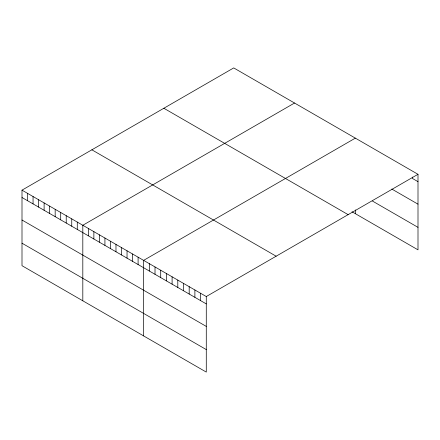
<?xml version="1.0" encoding="UTF-8"?>
<svg xmlns="http://www.w3.org/2000/svg" width="440" height="440" viewBox="0 0 440 440"><rect width="100%" height="100%" fill="white"/><g stroke="black" fill="none" stroke-linecap="round" stroke-linejoin="round"><path stroke-width="0.66" d="M22 190.152L206.278 296.543L206.278 372.086L22 265.694L22 190.152L233.723 67.914L418 174.306L418 249.849L352.028 211.761M294.536 103.026L82.814 225.264L82.814 300.8M355.344 138.133L143.621 260.37L143.621 335.913M206.278 296.543L418 174.306M418 181.665L412.302 178.376L412.302 177.04M391.798 189.041L418 204.166M372.433 201.042L418 227.348M163.856 108.257L348.134 214.643M91.867 149.815L276.144 256.207M22 197.511L206.278 303.902M22 220.011L206.278 326.403M22 243.194L206.278 349.586M355.344 209.924L355.344 213.675M200.58 293.255L200.58 300.614M194.887 289.966L194.887 297.325M189.189 286.677L189.189 294.036M183.491 283.393L183.491 290.747M177.799 280.104L177.799 287.463M172.101 276.815L172.101 284.174M166.408 273.526L166.408 280.885M160.71 270.237L160.71 277.596M155.012 266.948L155.012 274.307M149.32 263.659L149.32 271.018M138.094 257.18L138.094 264.539M132.567 253.99L132.567 261.349M127.039 250.795L127.039 258.154M121.512 247.605L121.512 254.964M115.979 244.415L115.979 251.774M110.451 241.219L110.451 248.578M104.924 238.029L104.924 245.388M99.396 234.839L99.396 242.198M93.868 231.644L93.868 239.003M88.341 228.454L88.341 235.813M77.281 222.068L77.281 229.427M71.753 218.878L71.753 226.237M66.225 215.688L66.225 223.047M60.698 212.493L60.698 219.852M55.171 209.303L55.171 216.662M49.643 206.113L49.643 213.472M44.115 202.923L44.115 210.276M38.583 199.727L38.583 207.086M33.055 196.537L33.055 203.896M27.527 193.347L27.527 200.706"/></g></svg>
